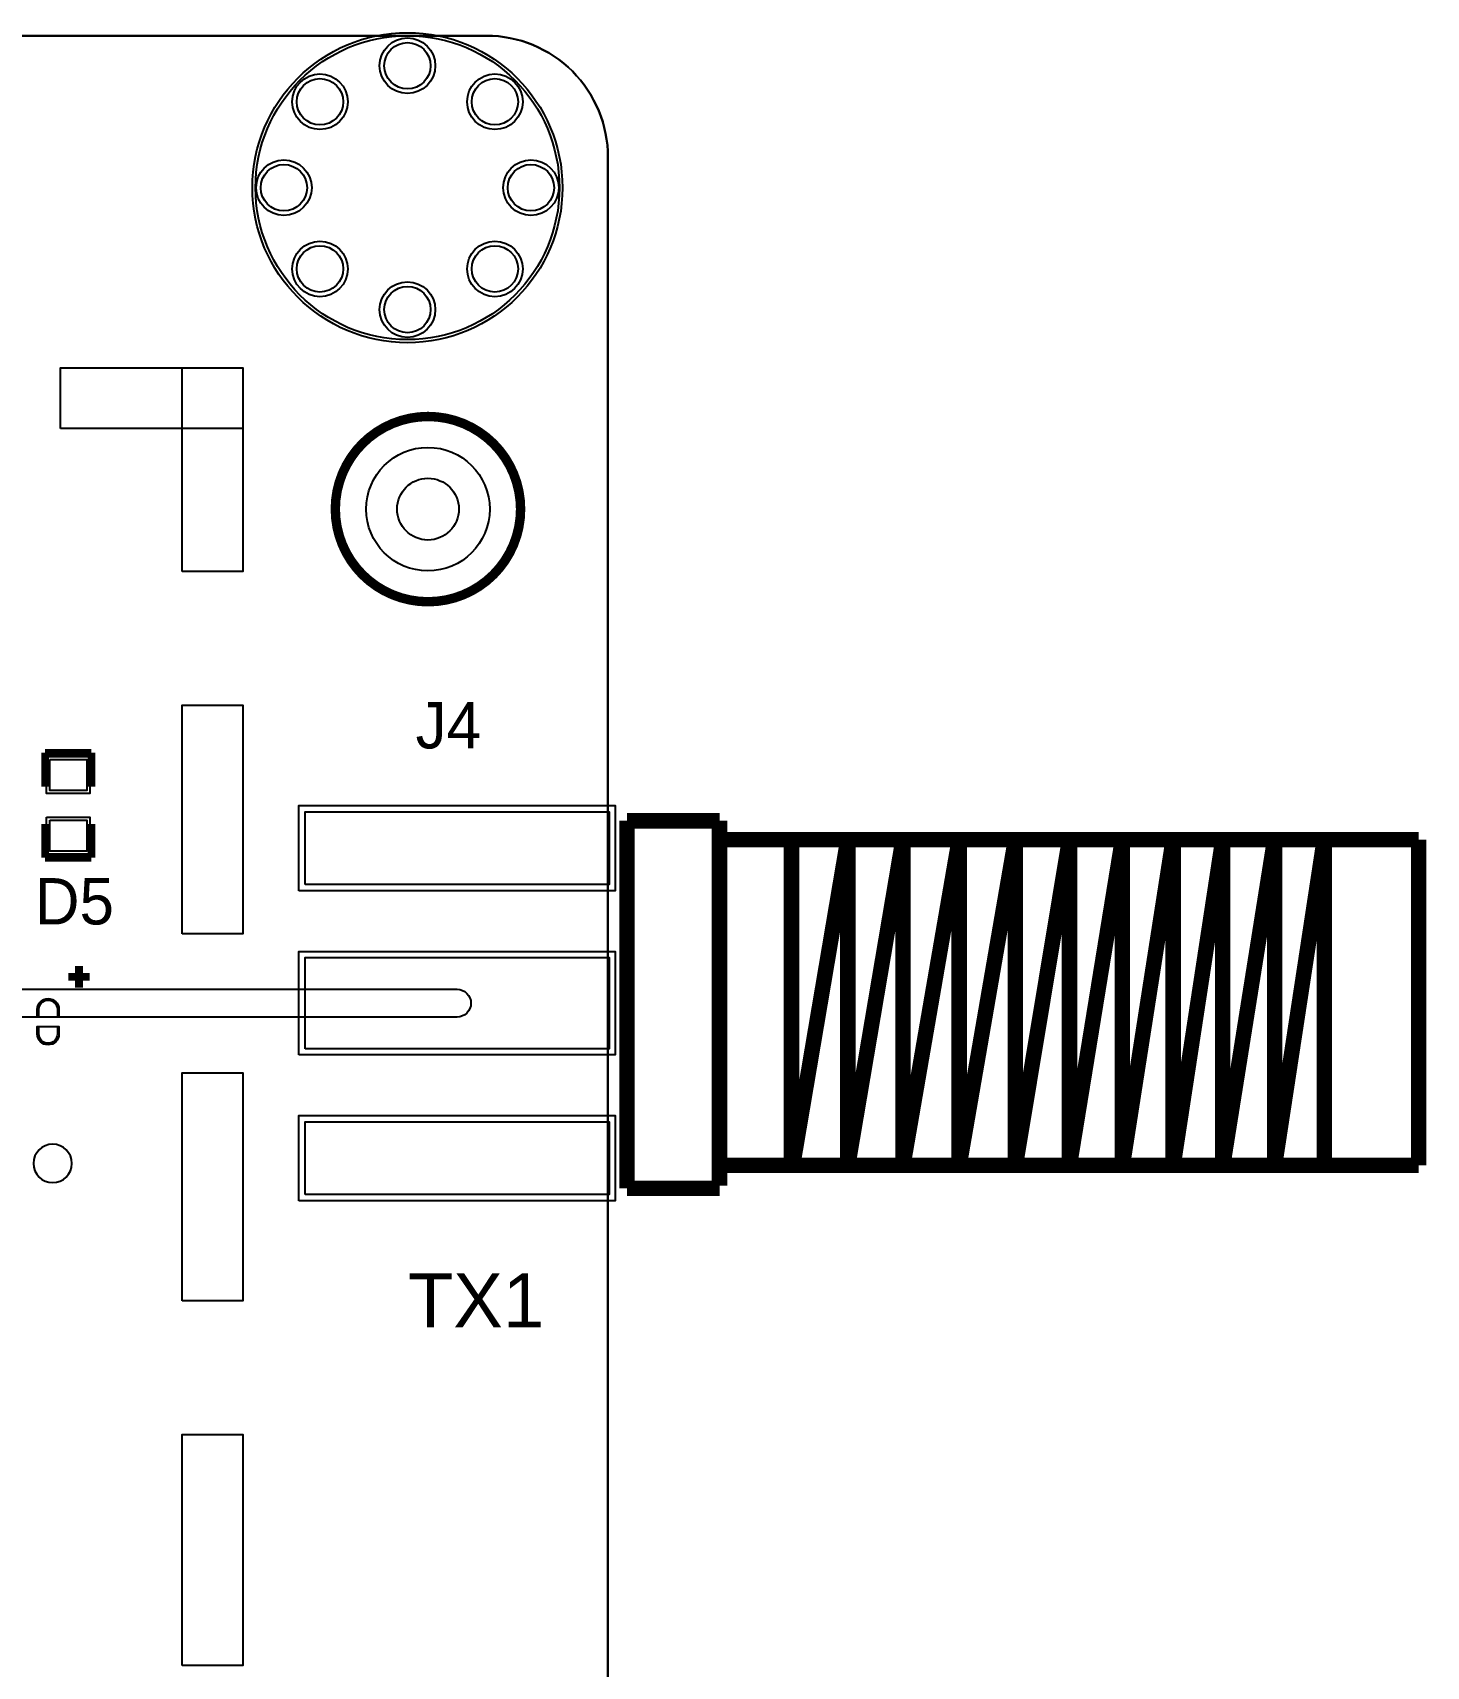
# Model space of a CAD drawing. Extents: x -2.2 to 93.5, y 0 to 50.
# Drawn here: x 70.54 to 93.46, y 23.17 to 50.05 of the extents above; entities that cross this region are included whole.
import ezdxf
from ezdxf.enums import TextEntityAlignment as Align

# ---------------------------------------------------------------- set-up
doc = ezdxf.new("R2010")
doc.units = 0
for name, color, linetype in [('BG_OUTLINE', 5, 'CONTINUOUS'), ('BG_SILKSCREEN_TOP', 7, 'CONTINUOUS'), ('BG_SOLDERMASK_TOP', 110, 'CONTINUOUS'), ('PG_SILKSCREEN_TOP', 7, 'CONTINUOUS'), ('PIN_SOLDERMASK_TOP', 12, 'CONTINUOUS'), ('PIN_TOP', 12, 'CONTINUOUS'), ('RD_SILKSCREEN_TOP', 7, 'CONTINUOUS')]:
    doc.layers.add(name, color=color, linetype=linetype)

msp = doc.modelspace()

# ---------------------------------------------------------------- linework, layer by layer
at = {"layer": 'BG_OUTLINE'}
msp.add_lwpolyline([(0, 47.4472), (0, 47.999396, -0.414214), (1.999996, 49.999392), (77.999844, 49.999392, -0.414214), (79.99984, 47.999396), (79.99984, 1.999996, -0.414214), (77.999844, 0), (1.999996, 0, -0.414214), (0, 1.999996)], format="xyb", dxfattribs=at)
msp.add_lwpolyline([(0, 47.4472), (2.538222, 47.4472), (2.538222, 46.9646), (2.538222, 46.9392), (2.843022, 46.9392), (2.843022, 44.5008), (2.538222, 44.5008), (2.538222, 43.9928), (2.512822, 43.9928), (0, 43.9928), (0, 1.999996, 0.414214), (1.999996, 0), (77.999844, 0, 0.414214), (79.99984, 1.999996), (79.99984, 47.999396, 0.414214), (77.999844, 49.999392), (1.999996, 49.999392, 0.414214), (0, 47.999396)], format="xyb", close=True, dxfattribs=at)
at = {"layer": 'BG_SOLDERMASK_TOP'}
for points in [[(70.993, 43.534584), (70.993, 44.534582), (73.992994, 44.534582), (73.992994, 43.534584)], [(72.992996, 41.184576), (72.992996, 44.534582), (73.992994, 44.534582), (73.992994, 41.184576)], [(72.992996, 35.226244), (72.992996, 38.984682), (73.992994, 38.984682), (73.992994, 35.226244)], [(72.992996, 29.1846), (72.992996, 32.939482), (73.992994, 32.939482), (73.992994, 29.1846)], [(72.992996, 23.184612), (72.992996, 26.984706), (73.992994, 26.984706), (73.992994, 23.184612)]]:
    msp.add_lwpolyline(points, close=True, dxfattribs=at)
msp.add_lwpolyline([(69.969126, 33.854136, -1), (69.969126, 34.311336), (77.51699, 34.311336, -1), (77.51699, 33.854136)], format="xyb", close=True, dxfattribs=at)
at = {"layer": 'PG_SILKSCREEN_TOP', "const_width": 0.15494}
msp.add_lwpolyline([(78.5622, 42.210736, 1), (75.5142, 42.210736, 1), (78.5622, 42.210736)], format="xyb", dxfattribs=at)
at = {"layer": 'PG_SILKSCREEN_TOP'}
for points, const_width in [([(70.739, 38.2016), (70.739, 37.6428)], 0.127), ([(71.501, 38.2016), (70.739, 38.2016)], 0.127), ([(71.501, 37.6428), (71.501, 38.2016)], 0.127), ([(70.739, 37.0332), (70.739, 36.4744)], 0.127), ([(71.501, 36.4744), (71.501, 37.0332)], 0.127), ([(80.31099, 31.034736), (80.31099, 37.08273)], 0.254), ([(80.31099, 37.08273), (81.83499, 37.08273)], 0.254), ([(81.83499, 31.082742), (81.83499, 37.08273)], 0.254), ([(81.83499, 36.772088), (93.335094, 36.772088)], 0.254), ([(83.019646, 31.415736), (83.019646, 36.772088)], 0.254), ([(83.037934, 31.415736), (83.944968, 36.772088)], 0.254), ([(83.944968, 31.415736), (83.944968, 36.772088)], 0.254), ([(83.944968, 31.415736), (84.852256, 36.772088)], 0.254), ([(84.852256, 31.415736), (84.852256, 36.772088)], 0.254), ([(84.852256, 31.415736), (85.777578, 36.772088)], 0.254), ([(85.777578, 31.415736), (85.777578, 36.772088)], 0.254), ([(85.777578, 31.415736), (86.702646, 36.772088)], 0.254), ([(86.702646, 31.415736), (86.702646, 36.772088)], 0.254), ([(86.702646, 31.415736), (87.591646, 36.772088)], 0.254), ([(87.591646, 31.415736), (87.591646, 36.772088)], 0.254), ([(87.591646, 31.415736), (88.462612, 36.772088)], 0.254), ([(88.462612, 31.415736), (88.462612, 36.772088)], 0.254), ([(88.462612, 31.415736), (89.297256, 36.772088)], 0.254), ([(89.297256, 31.415736), (89.297256, 36.772088)], 0.254), ([(89.297256, 31.415736), (90.113612, 36.772088)], 0.254), ([(90.113612, 31.415736), (90.113612, 36.772088)], 0.254), ([(90.113612, 31.415736), (90.96629, 36.772088)], 0.254), ([(90.96629, 31.415736), (90.96629, 36.772088)], 0.254), ([(90.96629, 31.415736), (91.782646, 36.772088)], 0.254), ([(91.782646, 31.415736), (91.782646, 36.772088)], 0.254), ([(93.335094, 31.415736), (93.335094, 36.772088)], 0.254), ([(70.739, 36.4744), (71.501, 36.4744)], 0.127), ([(71.2978, 34.336736), (71.2978, 34.692336)], 0.127), ([(71.12, 34.514536), (71.4756, 34.514536)], 0.127), ([(81.83499, 31.415736), (93.335094, 31.415736)], 0.254), ([(80.31099, 31.034736), (81.83499, 31.034736)], 0.254)]:
    msp.add_lwpolyline(points, dxfattribs=dict(at, const_width=const_width))
msp.add_lwpolyline([(71.179944, 31.445708, 1), (70.548056, 31.445764, 1)], format="xyb", close=True, dxfattribs=at)
at = {"layer": 'PIN_SOLDERMASK_TOP'}
for points in [[(70.7644, 38.142926), (71.4756, 38.142926), (71.4756, 37.533326), (70.7644, 37.533326)], [(70.7644, 37.142674), (71.4756, 37.142674), (71.4756, 36.533074), (70.7644, 36.533074)], [(74.915268, 35.931348), (74.915268, 37.334444), (80.118458, 37.334444), (80.118458, 35.931348)], [(74.915268, 33.231074), (74.915268, 34.934398), (80.118458, 34.934398), (80.118458, 33.231074)], [(74.915268, 30.831282), (74.915268, 32.234378), (80.118458, 32.234378), (80.118458, 30.831282)]]:
    msp.add_lwpolyline(points, close=True, dxfattribs=at)
for points in [[(70.9422, 33.854136), (70.6374, 33.854136), (70.6374, 33.981136, -1), (70.9422, 33.981136)], [(70.6374, 33.701736), (70.9422, 33.701736), (70.9422, 33.574736, -1), (70.6374, 33.574736)]]:
    msp.add_lwpolyline(points, format="xyb", close=True, dxfattribs=at)
for centre, radius in [((76.700888, 47.49927), 2.550033), ((76.700888, 49.50587), 0.4572), ((75.262232, 48.912526), 0.4572), ((78.139544, 48.912526), 0.4572), ((74.668888, 47.49927), 0.4572), ((78.732888, 47.49927), 0.4572), ((75.262232, 46.162214), 0.4572), ((78.139544, 46.162214), 0.4572), ((76.700888, 45.49267), 0.4572), ((77.0382, 42.210736), 1.016)]:
    msp.add_circle(centre, radius, dxfattribs=at)
at = {"layer": 'PIN_TOP'}
for points in [[(70.8152, 38.092126), (71.4248, 38.092126), (71.4248, 37.584126), (70.8152, 37.584126)], [(70.8152, 37.091874), (71.4248, 37.091874), (71.4248, 36.583874), (70.8152, 36.583874)], [(75.016868, 36.032948), (75.016868, 37.232844), (80.016858, 37.232844), (80.016858, 36.032948)], [(75.016868, 33.332674), (75.016868, 34.832798), (80.016858, 34.832798), (80.016858, 33.332674)], [(75.016868, 30.932882), (75.016868, 32.132778), (80.016858, 32.132778), (80.016858, 30.932882)]]:
    msp.add_lwpolyline(points, close=True, dxfattribs=at)
for points in [[(70.612, 33.981136, -1), (70.9676, 33.981136), (70.9676, 33.854136), (70.612, 33.854136)], [(70.9676, 33.574736, -1), (70.612, 33.574736), (70.612, 33.701736), (70.9676, 33.701736)]]:
    msp.add_lwpolyline(points, format="xyb", close=True, dxfattribs=at)
for centre, radius in [((76.700888, 47.49927), 2.499995), ((76.700888, 49.50587), 0.381), ((75.262232, 48.912526), 0.381), ((78.139544, 48.912526), 0.381), ((74.668888, 47.49927), 0.381), ((78.732888, 47.49927), 0.381), ((75.262232, 46.162214), 0.381), ((78.139544, 46.162214), 0.381), ((76.700888, 45.49267), 0.381), ((77.0382, 42.210736), 0.508)]:
    msp.add_circle(centre, radius, dxfattribs=at)

# ---------------------------------------------------------------- texts
at = {"layer": 'BG_SILKSCREEN_TOP', "width": 1.028571}
msp.add_text('TX1', height=0.889, dxfattribs=at).set_placement((76.708, 28.748736))
at = {"layer": 'RD_SILKSCREEN_TOP'}
msp.add_text('J4', height=0.762, dxfattribs=at).set_placement((76.835, 38.273736))
msp.add_text('D5', height=0.762, dxfattribs=at).set_placement((71.2216, 35.378136), align=Align.CENTER)

doc.saveas('drawing.dxf')
